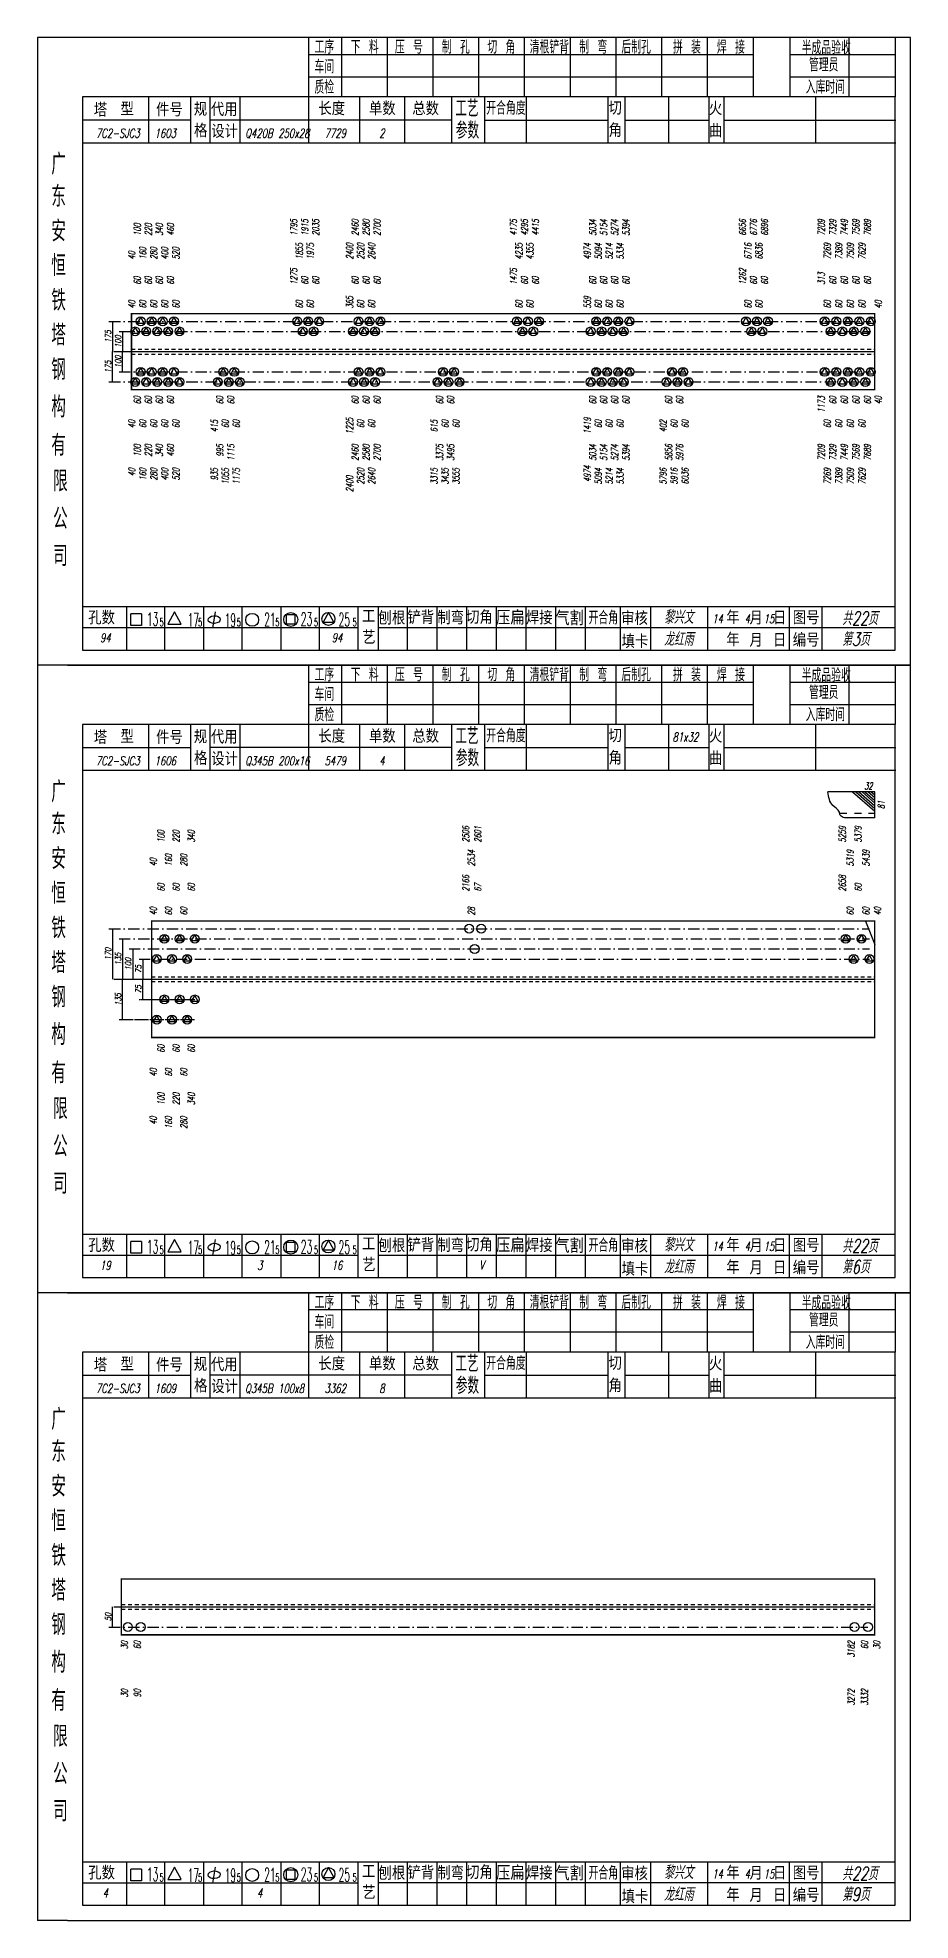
# Model space of a CAD drawing. Header units: millimetres. Extents: x -1378 to 644, y -1773 to 1979.
# Drawn here: x -247 to 46, y 1135 to 1768 of the extents above; entities that cross this region are included whole.
import ezdxf
from ezdxf.enums import TextEntityAlignment as Align

# ---------------------------------------------------------------- set-up
doc = ezdxf.new("R2010")
doc.units = ezdxf.units.MM
doc.linetypes.add('LPY8', pattern=[0.009, 0.005, -0.004])
doc.linetypes.add('LPY9', pattern=[0.025, 0.015, -0.005, 0, -0.005])
for name, color, linetype in [('1', 7, 'Continuous'), ('2', 7, 'Continuous'), ('21', 7, 'Continuous')]:
    doc.layers.add(name, color=color, linetype=linetype)
doc.styles.add('hz', font='txt.shx', dxfattribs={"width": 0.7, "oblique": 12, "bigfont": 'hztxt.shx'})

# ---------------------------------------------------------------- blocks, each defined once
blk = doc.blocks.new('xytfsc')
at = {"color": 243}
for p, q in [((-0.0818, 0.17567), (-0.0818, -0.0355)), ((0.212, 0.17567), (-0.0818, 0.17567)), ((0.00934, 0.17567), (0.00934, 0.15571)), ((0.02044, 0.17567), (0.02044, 0.15571)), ((0.03584, 0.17567), (0.03584, 0.15571)), ((0.05124, 0.17567), (0.05124, 0.15571)), ((0.06664, 0.17567), (0.06664, 0.15571)), ((0.08204, 0.17567), (0.08204, 0.15571)), ((0.09744, 0.17567), (0.09744, 0.15571)), ((0.11284, 0.17567), (0.11284, 0.15571)), ((0.12824, 0.17567), (0.12824, 0.15571)), ((0.14364, 0.17567), (0.14364, 0.15571)), ((0.15904, 0.17567), (0.15904, 0.15571)), ((0.15904, 0.17567), (0.15904, 0.15571)), ((0.17139, 0.17567), (0.17139, 0.1557)), ((0.19125, 0.17567), (0.19125, 0.1557)), ((0.20692, 0.17567), (0.20692, 0.1557)), ((0.212, 0.1457), (0.212, 0.17567)), ((0.15904, 0.16991), (0.00934, 0.16991)), ((0.20692, 0.16991), (0.17139, 0.16991)), ((0.15904, 0.16238), (0.00934, 0.16238)), ((0.20692, 0.16238), (0.17139, 0.16238)), ((-0.0667, 0.1557), (-0.0667, -0.03042)), ((0.20692, 0.1557), (-0.0667, 0.1557)), ((-0.04446, 0.15571), (-0.04446, 0.14021)), ((-0.01376, 0.15577), (-0.01376, 0.14027)), ((0.00934, 0.15571), (0.00934, 0.14021)), ((0.02657, 0.1558), (0.02657, 0.1403)), ((0.0417, 0.1558), (0.0417, 0.1403)), ((0.05749, 0.1557), (0.05749, 0.1402)), ((0.06861, 0.1557), (0.06861, 0.1402)), ((0.08265, 0.1557), (0.08265, 0.1402)), ((0.1101, 0.1557), (0.1101, 0.1402)), ((0.11589, 0.1557), (0.11589, 0.1402)), ((0.13059, 0.1557), (0.13059, 0.1402)), ((0.14414, 0.1557), (0.14414, 0.1402)), ((0.14915, 0.1557), (0.14915, 0.1402)), ((0.18007, 0.1557), (0.18007, 0.1402)), ((0.20692, -0.03042), (0.20692, 0.1557)), ((-0.03023, 0.14789), (-0.0667, 0.14789)), ((0.05749, 0.14795), (-0.02369, 0.14795)), ((0.06861, 0.14795), (0.1101, 0.14795)), ((0.11589, 0.14795), (0.14414, 0.14795)), ((0.14915, 0.14795), (0.2071, 0.14795)), ((0.2071, 0.1402), (-0.0667, 0.1402)), ((0.212, -0.0355), (0.212, 0.1457)), ((-0.0667, -0.0158), (0.20692, -0.0158)), ((-0.05193, -0.0158), (-0.05193, -0.03042)), ((-0.05048, -0.02216), (-0.05048, -0.01823)), ((-0.04687, -0.01823), (-0.05048, -0.01823)), ((-0.04687, -0.01823), (-0.04687, -0.02216)), ((-0.03893, -0.03042), (-0.03893, -0.0158)), ((-0.03572, -0.0176), (-0.03801, -0.0217)), ((-0.03347, -0.02167), (-0.03572, -0.0176)), ((-0.02593, -0.0158), (-0.02593, -0.03042)), ((-0.02201, -0.0176), (-0.02294, -0.02301)), ((-0.01293, -0.03042), (-0.01293, -0.0158)), ((0.00007, -0.0158), (0.00007, -0.03042)), ((0.00483, -0.01861), (0.00194, -0.01861)), ((0.00194, -0.02176), (0.00194, -0.01861)), ((0.00483, -0.01861), (0.00483, -0.02176)), ((0.01307, -0.03028), (0.01307, -0.0158)), ((0.01611, -0.01776), (0.01429, -0.02104)), ((0.01792, -0.02102), (0.01611, -0.01776)), ((0.04269, -0.03037), (0.04269, -0.0157)), ((0.05269, -0.03037), (0.05269, -0.0157)), ((0.06269, -0.03037), (0.06269, -0.0157)), ((0.07269, -0.03037), (0.07269, -0.0157)), ((0.08269, -0.03037), (0.08269, -0.0157)), ((0.09269, -0.03037), (0.09269, -0.0157)), ((0.10269, -0.03037), (0.10269, -0.0157)), ((0.1144, -0.03054), (0.1144, -0.01587)), ((0.12461, -0.03053), (0.12461, -0.01587)), ((0.14378, -0.03042), (0.14378, -0.01576)), ((0.17132, -0.03045), (0.17132, -0.01578)), ((0.18234, -0.03043), (0.18234, -0.01576)), ((0.02607, -0.02298), (-0.0667, -0.02298)), ((-0.04687, -0.02216), (-0.05048, -0.02216)), ((-0.038, -0.02172), (-0.03348, -0.02172)), ((0.00483, -0.02176), (0.00194, -0.02176)), ((0.01431, -0.02109), (0.01795, -0.02108)), ((0.03294, -0.02282), (0.20692, -0.02282)), ((-0.0667, -0.03042), (0.20692, -0.03042)), ((-0.0718, -0.0355), (-0.0818, -0.0355)), ((-0.0718, -0.0355), (0.212, -0.0355))]:
    blk.add_line(p, q, dxfattribs=at)
at = {"color": 25}
for p, q in [((-0.03023, 0.14014), (-0.03023, 0.15564)), ((-0.0237, 0.14025), (-0.0237, 0.15575)), ((0.02607, -0.03028), (0.02607, -0.01568)), ((0.03298, -0.03049), (0.03298, -0.01589))]:
    blk.add_line(p, q, dxfattribs=at)
at = {"color": 243}
for centre, radius in [((-0.00958, -0.02025), 0.00218), ((0.00341, -0.02014), 0.00237), ((0.0161, -0.01993), 0.00218)]:
    blk.add_circle(centre, radius, dxfattribs=at)
blk.add_ellipse((-0.02237, -0.02016), major_axis=(-0.00206, -0.00014), ratio=0.631198, dxfattribs=at)
at = {"color": 243, "style": 'hz'}
for s, height, width, p in [('工序', 0.0045, 0.7, (0.01141, 0.17026)), ('下 料', 0.0045, 0.7, (0.0236, 0.17026)), ('压 号', 0.0045, 0.7, (0.03845, 0.17026)), ('制 孔', 0.0045, 0.7, (0.05426, 0.17026)), ('切 角', 0.0045, 0.7, (0.0696, 0.17026)), ('清根铲背 ', 0.0045, 0.7, (0.08385, 0.17026)), (' 制 弯', 0.0045, 0.7, (0.09772, 0.17026)), (' 后制孔', 0.0045, 0.7, (0.11191, 0.17026)), ('拼 装', 0.0045, 0.7, (0.13207, 0.17026)), (' 焊 接', 0.0045, 0.7, (0.14407, 0.17026)), ('半成品验收', 0.0045, 0.7, (0.17541, 0.17009)), ('车间', 0.0045, 0.7, (0.01141, 0.16365)), ('管理员', 0.0045, 0.7, (0.17787, 0.16428)), ('质检', 0.0045, 0.7, (0.01141, 0.15676)), ('入库时间', 0.0045, 0.7, (0.17677, 0.15681)), ('工艺', 0.0056, 0.7, (0.0588, 0.14906)), ('开合角度', 0.0045, 0.7, (0.06923, 0.14974)), ('参数', 0.0056, 0.7, (0.05897, 0.14164)), ('广', 0.007, 0.7, (-0.0772, 0.1296)), ('东', 0.007, 0.7, (-0.0772, 0.11874)), ('安', 0.007, 0.7, (-0.0772, 0.10709)), ('恒', 0.007, 0.7, (-0.0772, 0.09543)), ('铁', 0.007, 0.7, (-0.0772, 0.08376)), ('塔', 0.007, 0.7, (-0.0772, 0.07209)), ('钢', 0.007, 0.7, (-0.0772, 0.06049)), ('构', 0.007, 0.7, (-0.0772, 0.04788)), ('有', 0.007, 0.7, (-0.0772, 0.035)), ('限', 0.007, 0.7, (-0.07659, 0.02293)), ('公', 0.007, 0.7, (-0.07659, 0.01032)), ('司', 0.007, 0.7, (-0.07659, -0.00223)), ('13', 0.0045, 0.5, (-0.04503, -0.02227)), ('17', 0.0045, 0.5, (-0.0313, -0.02254)), ('19', 0.0045, 0.5, (-0.01885, -0.0226)), ('21', 0.0045, 0.5, (-0.00553, -0.02238)), ('23', 0.0045, 0.5, (0.00679, -0.02228)), ('25', 0.0045, 0.5, (0.01952, -0.02242)), ('开合角', 0.0045, 0.7, (0.10368, -0.02179)), ('5', 0.00269, 0.6, (-0.04077, -0.02242)), ('5', 0.00269, 0.6, (-0.02777, -0.02242)), ('5', 0.00269, 0.6, (-0.01477, -0.02242)), ('5', 0.00269, 0.6, (-0.00177, -0.02242)), ('5', 0.00269, 0.6, (0.01123, -0.02242)), ('5', 0.00269, 0.6, (0.02423, -0.02242))]:
    blk.add_text(s, height=height, dxfattribs=dict(at, width=width)).set_placement(p)
for s, height, p in [('塔', 0.0045, (-0.06291, 0.14913)), ('型', 0.0045, (-0.0539, 0.14943)), ('单数', 0.0045, (0.02972, 0.14955)), ('总数', 0.0045, (0.04431, 0.14954)), ('孔数', 0.0045, (-0.06478, -0.02179)), ('压扁', 0.0048, (0.07253, -0.02192)), ('气割', 0.0048, (0.09248, -0.0221)), ('图号', 0.0045, (0.1724, -0.0218)), ('编号', 0.0045, (0.1724, -0.0293))]:
    blk.add_text(s, height=height, dxfattribs=at).set_placement(p)
at = {"color": 25, "style": 'hz'}
for s, p in [('件号', (-0.04194, 0.14917)), ('规', (-0.02923, 0.14934)), ('代用', (-0.02348, 0.14927)), ('长度', (0.01268, 0.14955)), ('切', (0.11039, 0.14973)), ('火', (0.14418, 0.14957)), ('格', (-0.02915, 0.14213)), ('设计', (-0.02335, 0.14189)), ('角', (0.11039, 0.14223)), ('曲', (0.14418, 0.14207)), ('工', (0.02741, -0.02128)), ('刨根', (0.03296, -0.02187)), ('铲背', (0.04269, -0.02169)), ('制弯', (0.05274, -0.02179)), ('切角', (0.06243, -0.02161)), ('焊接', (0.08256, -0.02181)), ('审核', (0.11462, -0.022)), ('年', (0.15005, -0.0217)), ('月', (0.15785, -0.02184)), ('日', (0.16576, -0.02182)), ('艺', (0.02749, -0.02838)), ('填卡', (0.1148, -0.02977)), ('年', (0.15005, -0.02918)), ('月', (0.15785, -0.02932)), ('日', (0.16576, -0.0293))]:
    blk.add_text(s, height=0.0045, dxfattribs=at).set_placement(p)
blk = doc.blocks.new('li8')
at = {"layer": '21', "color": 7, "linetype": 'LPY8'}
blk.add_line((0, 0), (1, 0), dxfattribs=at)
blk = doc.blocks.new('do')
at = {"color": 211}
for p, q in [((-0.72, -0.41), (0, 0.83)), ((0, 0.83), (0.72, -0.41)), ((-0.72, -0.41), (0.72, -0.41))]:
    blk.add_line(p, q, dxfattribs=at)
blk.add_circle((0, 0), 1, dxfattribs=at)
blk = doc.blocks.new('li9')
at = {"layer": '21', "color": 210, "linetype": 'LPY9'}
blk.add_line((0, 0), (1, 0), dxfattribs=at)
blk = doc.blocks.new('co')
at = {"color": 211}
blk.add_circle((0, 0), 1, dxfattribs=at)
blk = doc.blocks.new('ysw')
at = {"color": 243}
for p, q in [((0.00001, 0.0097), (-0.01749, 0.0097)), ((0.00001, -0.00001), (0.00001, 0.0097)), ((-0.01041, 0.00164), (-0.01311, 0.00164)), ((0, 0), (-0.01126, 0)), ((-0.00489, 0.00164), (-0.00759, 0.00164)), ((0, 0.00165), (-0.00235, 0.00165))]:
    blk.add_line(p, q, dxfattribs=at)
at = {"color": 1}
for p, q in [((-0.00832, 0.0097), (-0.00001, 0.00249)), ((-0.00709, 0.00969), (0.00001, 0.00348)), ((-0.00598, 0.00969), (0.00001, 0.0045)), ((-0.00475, 0.00969), (0.00001, 0.00554)), ((-0.00365, 0.00969), (0.00001, 0.00653)), ((-0.00246, 0.00969), (0.00001, 0.00757)), ((-0.00127, 0.00969), (0.00001, 0.00859))]:
    blk.add_line(p, q, dxfattribs=at)
at = {"color": 243}
blk.add_open_spline([(-0.01126, 0), (-0.01192, 0.00022), (-0.01303, 0.0006), (-0.01315, 0.00304), (-0.01677, 0.00465), (-0.01723, 0.00777), (-0.01749, 0.0097)], degree=3, knots=[0, 0, 0, 0, 0.0026033, 0.00435104, 0.0090985, 0.01666132, 0.01666132, 0.01666132, 0.01666132], dxfattribs=at)

msp = doc.modelspace()

# ---------------------------------------------------------------- linework, layer by layer
at = {"layer": '2', "color": 7}
for p, q in [((-222.1347, 1672.7526), (-222.1347, 1662.5526)), ((-218.7347, 1669.3526), (-218.7347, 1662.5526)), ((-222.1347, 1652.3526), (-222.1347, 1662.5526)), ((-221.7347, 1662.5526), (-155.7347, 1662.5526)), ((-221.7347, 1662.5526), (-155.7347, 1662.5526)), ((-218.7347, 1655.7526), (-218.7347, 1662.5526)), ((-215.7347, 1662.5526), (34.4653, 1662.5526)), ((31.3293, 1470.9526), (34.4653, 1463.0146)), ((-222.1347, 1468.3526), (-222.1347, 1451.3526)), ((-218.7347, 1464.9526), (-218.7347, 1451.3526)), ((-215.3347, 1461.5526), (-215.3347, 1451.3526)), ((-211.9347, 1458.1526), (-211.9347, 1451.3526)), ((-221.7347, 1451.3526), (-148.9347, 1451.3526)), ((-221.7347, 1451.3526), (-148.9347, 1451.3526)), ((-218.7347, 1437.7526), (-218.7347, 1451.3526)), ((-211.9347, 1444.5526), (-211.9347, 1451.3526)), ((-208.9347, 1451.3526), (34.4653, 1451.3526)), ((-222.1347, 1233.3526), (-222.1347, 1240.1526)), ((-221.7347, 1240.1526), (-159.1347, 1240.1526)), ((-219.1347, 1240.1526), (34.4653, 1240.1526))]:
    msp.add_line(p, q, dxfattribs=at)
at = {"layer": '2', "color": 7, "const_width": 0.5}
for points in [[(-215.7347, 1675.3526), (34.4653, 1675.3526), (34.4653, 1649.7526), (-215.7347, 1649.7526)], [(-208.9347, 1470.9526), (34.4653, 1470.9526), (34.4653, 1431.7526), (-208.9347, 1431.7526)], [(-219.1347, 1249.5526), (34.4653, 1249.5526), (34.4653, 1230.7526), (-219.1347, 1230.7526)]]:
    msp.add_lwpolyline(points, close=True, dxfattribs=at)

# ---------------------------------------------------------------- block references
at = {"layer": '1', "color": 7}
for name, p, xscale, yscale, zscale in [('xytfsc', (-165.5347, 1592.5526), 1000, 1000, 1000), ('li9', (-223.3347, 1672.7526), 256.5051364989, 256.5051364989, 256.5051364989), ('do', (-212.6417, 1672.7526), 1.5, 1.5, 1.5), ('do', (-208.9417, 1672.7526), 1.5, 1.5, 1.5), ('do', (-205.2417, 1672.7526), 1.5, 1.5, 1.5), ('do', (-201.4394, 1672.7526), 1.5, 1.5, 1.5), ('do', (-159.952, 1672.7526), 1.5, 1.5, 1.5), ('do', (-156.252, 1672.7526), 1.5, 1.5, 1.5), ('do', (-152.552, 1672.7526), 1.5, 1.5, 1.5), ('do', (-139.3006, 1672.7526), 1.5, 1.5, 1.5), ('do', (-135.6006, 1672.7526), 1.5, 1.5, 1.5), ('do', (-131.9006, 1672.7526), 1.5, 1.5, 1.5), ('do', (-85.9894, 1672.7526), 1.5, 1.5, 1.5), ('do', (-82.2894, 1672.7526), 1.5, 1.5, 1.5), ('do', (-78.5894, 1672.7526), 1.5, 1.5, 1.5), ('do', (-59.3091, 1672.7526), 1.5, 1.5, 1.5), ('do', (-55.6091, 1672.7526), 1.5, 1.5, 1.5), ('do', (-51.9091, 1672.7526), 1.5, 1.5, 1.5), ('do', (-48.1069, 1672.7526), 1.5, 1.5, 1.5), ('do', (-8.8881, 1672.7526), 1.5, 1.5, 1.5), ('do', (-5.1881, 1672.7526), 1.5, 1.5, 1.5), ('do', (-1.4881, 1672.7526), 1.5, 1.5, 1.5), ('do', (17.632, 1672.7526), 1.5, 1.5, 1.5), ('do', (21.5166, 1672.7526), 1.5, 1.5, 1.5), ('do', (25.4012, 1672.7526), 1.5, 1.5, 1.5), ('do', (29.2858, 1672.7526), 1.5, 1.5, 1.5), ('do', (33.1704, 1672.7526), 1.5, 1.5, 1.5), ('li9', (-219.9347, 1669.3526), 253.1051364989, 253.1051364989, 253.1051364989), ('do', (-214.4917, 1669.3526), 1.5, 1.5, 1.5), ('do', (-210.7917, 1669.3526), 1.5, 1.5, 1.5), ('do', (-207.0917, 1669.3526), 1.5, 1.5, 1.5), ('do', (-203.3917, 1669.3526), 1.5, 1.5, 1.5), ('do', (-199.5894, 1669.3526), 1.5, 1.5, 1.5), ('do', (-158.102, 1669.3526), 1.5, 1.5, 1.5), ('do', (-154.402, 1669.3526), 1.5, 1.5, 1.5), ('do', (-141.1506, 1669.3526), 1.5, 1.5, 1.5), ('do', (-137.4506, 1669.3526), 1.5, 1.5, 1.5), ('do', (-133.7506, 1669.3526), 1.5, 1.5, 1.5), ('do', (-84.1394, 1669.3526), 1.5, 1.5, 1.5), ('do', (-80.4394, 1669.3526), 1.5, 1.5, 1.5), ('do', (-61.1591, 1669.3526), 1.5, 1.5, 1.5), ('do', (-57.4591, 1669.3526), 1.5, 1.5, 1.5), ('do', (-53.7591, 1669.3526), 1.5, 1.5, 1.5), ('do', (-50.0591, 1669.3526), 1.5, 1.5, 1.5), ('do', (-7.0381, 1669.3526), 1.5, 1.5, 1.5), ('do', (-3.3381, 1669.3526), 1.5, 1.5, 1.5), ('do', (19.6666, 1669.3526), 1.5, 1.5, 1.5), ('do', (23.5512, 1669.3526), 1.5, 1.5, 1.5), ('do', (27.4358, 1669.3526), 1.5, 1.5, 1.5), ('do', (31.3204, 1669.3526), 1.5, 1.5, 1.5), ('li9', (-219.9347, 1655.7526), 253.1051364989, 253.1051364989, 253.1051364989), ('do', (-214.4917, 1652.3526), 1.5, 1.5, 1.5), ('do', (-212.6417, 1655.7526), 1.5, 1.5, 1.5), ('do', (-210.7917, 1652.3526), 1.5, 1.5, 1.5), ('do', (-208.9417, 1655.7526), 1.5, 1.5, 1.5), ('do', (-207.0917, 1652.3526), 1.5, 1.5, 1.5), ('do', (-205.2417, 1655.7526), 1.5, 1.5, 1.5), ('do', (-203.3917, 1652.3526), 1.5, 1.5, 1.5), ('do', (-201.4394, 1655.7526), 1.5, 1.5, 1.5), ('do', (-199.5894, 1652.3526), 1.5, 1.5, 1.5), ('do', (-186.678, 1652.3526), 1.5, 1.5, 1.5), ('do', (-184.828, 1655.7526), 1.5, 1.5, 1.5), ('do', (-182.978, 1652.3526), 1.5, 1.5, 1.5), ('do', (-181.128, 1655.7526), 1.5, 1.5, 1.5), ('do', (-179.278, 1652.3526), 1.5, 1.5, 1.5), ('do', (-141.1506, 1652.3526), 1.5, 1.5, 1.5), ('do', (-139.3006, 1655.7526), 1.5, 1.5, 1.5), ('do', (-137.4506, 1652.3526), 1.5, 1.5, 1.5), ('do', (-135.6006, 1655.7526), 1.5, 1.5, 1.5), ('do', (-133.7506, 1652.3526), 1.5, 1.5, 1.5), ('do', (-131.9006, 1655.7526), 1.5, 1.5, 1.5), ('do', (-112.7154, 1652.3526), 1.5, 1.5, 1.5), ('do', (-110.8654, 1655.7526), 1.5, 1.5, 1.5), ('do', (-109.0154, 1652.3526), 1.5, 1.5, 1.5), ('do', (-107.1654, 1655.7526), 1.5, 1.5, 1.5), ('do', (-105.3154, 1652.3526), 1.5, 1.5, 1.5), ('do', (-61.1591, 1652.3526), 1.5, 1.5, 1.5), ('do', (-59.3091, 1655.7526), 1.5, 1.5, 1.5), ('do', (-57.4591, 1652.3526), 1.5, 1.5, 1.5), ('do', (-55.6091, 1655.7526), 1.5, 1.5, 1.5), ('do', (-53.7591, 1652.3526), 1.5, 1.5, 1.5), ('do', (-51.9091, 1655.7526), 1.5, 1.5, 1.5), ('do', (-50.0591, 1652.3526), 1.5, 1.5, 1.5), ('do', (-48.1069, 1655.7526), 1.5, 1.5, 1.5), ('do', (-35.614, 1652.3526), 1.5, 1.5, 1.5), ('do', (-33.764, 1655.7526), 1.5, 1.5, 1.5), ('do', (-31.914, 1652.3526), 1.5, 1.5, 1.5), ('do', (-30.064, 1655.7526), 1.5, 1.5, 1.5), ('do', (-28.214, 1652.3526), 1.5, 1.5, 1.5), ('do', (17.632, 1655.7526), 1.5, 1.5, 1.5), ('do', (19.6666, 1652.3526), 1.5, 1.5, 1.5), ('do', (21.5166, 1655.7526), 1.5, 1.5, 1.5), ('do', (23.5512, 1652.3526), 1.5, 1.5, 1.5), ('do', (25.4012, 1655.7526), 1.5, 1.5, 1.5), ('do', (27.4358, 1652.3526), 1.5, 1.5, 1.5), ('do', (29.2858, 1655.7526), 1.5, 1.5, 1.5), ('do', (31.3204, 1652.3526), 1.5, 1.5, 1.5), ('do', (33.1704, 1655.7526), 1.5, 1.5, 1.5), ('li9', (-223.3347, 1652.3526), 256.5051364989, 256.5051364989, 256.5051364989), ('xytfsc', (-165.5347, 1381.3526), 1000, 1000, 1000), ('ysw', (34.4653, 1505.6526), 900, 900, 900), ('li9', (-223.3347, 1468.3526), 256.023033400256, 256.023033400256, 256.023033400256), ('li9', (-219.9347, 1464.9526), 252.623033400256, 252.623033400256, 252.623033400256), ('do', (-204.67, 1464.9526), 1.5, 1.5, 1.5), ('do', (-199.5524, 1464.9526), 1.5, 1.5, 1.5), ('do', (-194.4347, 1464.9526), 1.5, 1.5, 1.5), ('co', (-102.0609, 1468.3526), 1.5, 1.5, 1.5), ('co', (-98.0094, 1468.3526), 1.5, 1.5, 1.5), ('do', (24.6919, 1464.9526), 1.5, 1.5, 1.5), ('do', (30.0228, 1464.9526), 1.5, 1.5, 1.5), ('li9', (-216.5347, 1461.5526), 249.223033400256, 249.223033400256, 249.223033400256), ('li9', (-213.1347, 1458.1526), 245.823033400256, 245.823033400256, 245.823033400256), ('do', (-207.2288, 1458.1526), 1.5, 1.5, 1.5), ('do', (-202.1112, 1458.1526), 1.5, 1.5, 1.5), ('do', (-196.9935, 1458.1526), 1.5, 1.5, 1.5), ('co', (-100.2109, 1461.5526), 1.5, 1.5, 1.5), ('do', (27.3574, 1458.1526), 1.5, 1.5, 1.5), ('do', (32.6883, 1458.1526), 1.5, 1.5, 1.5), ('li9', (-213.1347, 1444.5526), 18.700047453915, 18.700047453915, 18.700047453915), ('do', (-204.67, 1444.5526), 1.5, 1.5, 1.5), ('do', (-199.5524, 1444.5526), 1.5, 1.5, 1.5), ('do', (-194.4347, 1444.5526), 1.5, 1.5, 1.5), ('do', (-207.2288, 1437.7526), 1.5, 1.5, 1.5), ('do', (-202.1112, 1437.7526), 1.5, 1.5, 1.5), ('do', (-196.9935, 1437.7526), 1.5, 1.5, 1.5), ('li9', (-219.9347, 1437.7526), 25.500047453915, 25.500047453915, 25.500047453915), ('xytfsc', (-165.5347, 1170.1526), 1000, 1000, 1000), ('li9', (-223.3347, 1233.3526), 255.537061273052, 255.537061273052, 255.537061273052), ('co', (-216.9623, 1233.3526), 1.5, 1.5, 1.5), ('co', (-212.6175, 1233.3526), 1.5, 1.5, 1.5), ('co', (27.6764, 1233.3526), 1.5, 1.5, 1.5), ('co', (32.2023, 1233.3526), 1.5, 1.5, 1.5)]:
    msp.add_blockref(name, p, dxfattribs=dict(at, xscale=xscale, yscale=yscale, zscale=zscale))
at = {"layer": '2', "color": 7}
for p, xscale, yscale, zscale in [((-215.7347, 1663.3526), 250.2, 250.2, 250.2), ((-215.7347, 1661.7526), 250.2, 250.2, 250.2), ((-208.9347, 1452.1526), 243.4, 243.4, 243.4), ((-208.9347, 1450.5526), 243.4, 243.4, 243.4), ((-219.1347, 1240.9526), 253.6, 253.6, 253.6), ((-219.1347, 1239.3526), 253.6, 253.6, 253.6)]:
    msp.add_blockref('li8', p, dxfattribs=dict(at, xscale=xscale, yscale=yscale, zscale=zscale))

# ---------------------------------------------------------------- texts
at = {"layer": '1', "color": 6, "style": 'hz', "oblique": 12, "width": 0.7}
for s, p in [('7C2-SJC3', (-220.3347, 1734.5526)), ('1603', (-204.3347, 1734.5526)), ('Q420B 250x28', (-166.6347, 1734.5526)), ('7729', (-147.1347, 1734.5526)), ('2', (-131.4347, 1734.5526))]:
    msp.add_text(s, height=3, dxfattribs=at).set_placement(p, align=Align.CENTER)
at = {"layer": '1', "color": 7, "style": 'hz', "oblique": 12, "width": 0.7}
for s, p in [('100', (-212.6417, 1701.5526)), ('220', (-208.9417, 1701.5526)), ('340', (-205.2417, 1701.5526)), ('460', (-201.4394, 1701.5526)), ('1795', (-159.952, 1701.5526)), ('1915', (-156.252, 1701.5526)), ('2035', (-152.552, 1701.5526)), ('2460', (-139.3006, 1701.5526)), ('2580', (-135.6006, 1701.5526)), ('2700', (-131.9006, 1701.5526)), ('4175', (-85.9894, 1701.5526)), ('4295', (-82.2894, 1701.5526)), ('4415', (-78.5894, 1701.5526)), ('5034', (-59.3091, 1701.5526)), ('5154', (-55.6091, 1701.5526)), ('5274', (-51.9091, 1701.5526)), ('5394', (-48.1069, 1701.5526)), ('6656', (-8.8881, 1701.5526)), ('6776', (-5.1881, 1701.5526)), ('6896', (-1.4881, 1701.5526)), ('7209', (17.632, 1701.5526)), ('7329', (21.5166, 1701.5526)), ('7449', (25.4012, 1701.5526)), ('7569', (29.2858, 1701.5526)), ('7689', (33.1704, 1701.5526)), ('1855', (-158.102, 1693.5526)), ('1975', (-154.402, 1693.5526)), ('2400', (-141.1506, 1693.5526)), ('2520', (-137.4506, 1693.5526)), ('2640', (-133.7506, 1693.5526)), ('4235', (-84.1394, 1693.5526)), ('4355', (-80.4394, 1693.5526)), ('4974', (-61.1591, 1693.5526)), ('5094', (-57.4591, 1693.5526)), ('5214', (-53.7591, 1693.5526)), ('5334', (-50.0591, 1693.5526)), ('6716', (-7.0381, 1693.5526)), ('6836', (-3.3381, 1693.5526)), ('7269', (19.6666, 1693.5526)), ('7389', (23.5512, 1693.5526)), ('7509', (27.4358, 1693.5526)), ('7629', (31.3204, 1693.5526)), ('40', (-214.4917, 1693.5526)), ('160', (-210.7917, 1693.5526)), ('280', (-207.0917, 1693.5526)), ('400', (-203.3917, 1693.5526)), ('520', (-199.5894, 1693.5526)), ('60', (-212.6417, 1685.0526)), ('60', (-208.9417, 1685.0526)), ('60', (-205.2417, 1685.0526)), ('60', (-201.4394, 1685.0526)), ('1275', (-159.952, 1685.0526)), ('60', (-156.252, 1685.0526)), ('60', (-152.552, 1685.0526)), ('60', (-139.3006, 1685.0526)), ('60', (-135.6006, 1685.0526)), ('60', (-131.9006, 1685.0526)), ('1475', (-85.9894, 1685.0526)), ('60', (-82.2894, 1685.0526)), ('60', (-78.5894, 1685.0526)), ('60', (-59.3091, 1685.0526)), ('60', (-55.6091, 1685.0526)), ('60', (-51.9091, 1685.0526)), ('60', (-48.1069, 1685.0526)), ('1262', (-8.8881, 1685.0526)), ('60', (-5.1881, 1685.0526)), ('60', (-1.4881, 1685.0526)), ('313', (17.632, 1685.0526)), ('60', (21.5166, 1685.0526)), ('60', (25.4012, 1685.0526)), ('60', (29.2858, 1685.0526)), ('60', (33.1704, 1685.0526)), ('40', (-214.4917, 1677.0526)), ('60', (-210.7917, 1677.0526)), ('60', (-207.0917, 1677.0526)), ('60', (-203.3917, 1677.0526)), ('60', (-199.5894, 1677.0526)), ('60', (-158.102, 1677.0526)), ('60', (-154.402, 1677.0526)), ('365', (-141.1506, 1677.0526)), ('60', (-137.4506, 1677.0526)), ('60', (-133.7506, 1677.0526)), ('60', (-84.1394, 1677.0526)), ('60', (-80.4394, 1677.0526)), ('559', (-61.1591, 1677.0526)), ('60', (-57.4591, 1677.0526)), ('60', (-53.7591, 1677.0526)), ('60', (-50.0591, 1677.0526)), ('60', (-7.0381, 1677.0526)), ('60', (-3.3381, 1677.0526)), ('60', (19.6666, 1677.0526)), ('60', (23.5512, 1677.0526)), ('60', (27.4358, 1677.0526)), ('60', (31.3204, 1677.0526)), ('40', (36.8178, 1677.0526)), ('81', (37.7653, 1508.6526)), ('100', (-204.67, 1497.3526)), ('220', (-199.5524, 1497.3526)), ('340', (-194.4347, 1497.3526)), ('2506', (-102.0609, 1497.3526)), ('2601', (-98.0094, 1497.3526)), ('5259', (24.6919, 1497.3526)), ('5379', (30.0228, 1497.3526)), ('40', (-207.2288, 1489.3526)), ('160', (-202.1112, 1489.3526)), ('280', (-196.9935, 1489.3526)), ('2534', (-100.2109, 1489.3526)), ('5319', (27.3574, 1489.3526)), ('5439', (32.6883, 1489.3526)), ('60', (-204.67, 1480.8526)), ('60', (-199.5524, 1480.8526)), ('60', (-194.4347, 1480.8526)), ('2166', (-102.0609, 1480.8526)), ('67', (-98.0094, 1480.8526)), ('2658', (24.6919, 1480.8526)), ('60', (30.0228, 1480.8526)), ('40', (-207.2288, 1472.8526)), ('60', (-202.1112, 1472.8526)), ('60', (-196.9935, 1472.8526)), ('28', (-100.2109, 1472.8526)), ('60', (27.3574, 1472.8526)), ('60', (32.6883, 1472.8526)), ('40', (36.5768, 1472.8526))]:
    msp.add_text(s, height=2.3, rotation=90, dxfattribs=at).set_placement(p)
for s, p in [('60', (-212.6417, 1647.5526)), ('60', (-208.9417, 1647.5526)), ('60', (-205.2417, 1647.5526)), ('60', (-201.4394, 1647.5526)), ('60', (-184.828, 1647.5526)), ('60', (-181.128, 1647.5526)), ('60', (-139.3006, 1647.5526)), ('60', (-135.6006, 1647.5526)), ('60', (-131.9006, 1647.5526)), ('60', (-110.8654, 1647.5526)), ('60', (-107.1654, 1647.5526)), ('60', (-59.3091, 1647.5526)), ('60', (-55.6091, 1647.5526)), ('60', (-51.9091, 1647.5526)), ('60', (-48.1069, 1647.5526)), ('60', (-33.764, 1647.5526)), ('60', (-30.064, 1647.5526)), ('1173', (17.632, 1647.5526)), ('60', (21.5166, 1647.5526)), ('60', (25.4012, 1647.5526)), ('60', (29.2858, 1647.5526)), ('60', (33.1704, 1647.5526)), ('40', (36.8178, 1647.5526)), ('40', (-214.4917, 1639.5526)), ('60', (-210.7917, 1639.5526)), ('60', (-207.0917, 1639.5526)), ('60', (-203.3917, 1639.5526)), ('60', (-199.5894, 1639.5526)), ('415', (-186.678, 1639.5526)), ('60', (-182.978, 1639.5526)), ('60', (-179.278, 1639.5526)), ('1225', (-141.1506, 1640.2634)), ('60', (-137.4506, 1639.5526)), ('60', (-133.7506, 1639.5526)), ('615', (-112.7154, 1639.5526)), ('60', (-109.0154, 1639.5526)), ('60', (-105.3154, 1639.5526)), ('1419', (-61.1591, 1640.3819)), ('60', (-57.4591, 1639.5526)), ('60', (-53.7591, 1639.5526)), ('60', (-50.0591, 1639.5526)), ('402', (-35.614, 1639.5526)), ('60', (-31.914, 1639.5526)), ('60', (-28.214, 1639.5526)), ('60', (19.6666, 1639.5526)), ('60', (23.5512, 1639.5526)), ('60', (27.4358, 1639.5526)), ('60', (31.3204, 1639.5526)), ('100', (-212.6417, 1631.3526)), ('220', (-208.9417, 1631.3526)), ('340', (-205.2417, 1631.3526)), ('460', (-201.4394, 1631.3526)), ('995', (-184.828, 1631.3526)), ('1115', (-181.128, 1631.3526)), ('2460', (-139.3006, 1631.3526)), ('2580', (-135.6006, 1631.3526)), ('2700', (-131.9006, 1631.3526)), ('3375', (-110.8654, 1631.3526)), ('3495', (-107.1654, 1631.3526)), ('5034', (-59.3091, 1631.3526)), ('5154', (-55.6091, 1631.3526)), ('5274', (-51.9091, 1631.3526)), ('5394', (-48.1069, 1631.3526)), ('5856', (-33.764, 1631.3526)), ('5976', (-30.064, 1631.3526)), ('7209', (17.632, 1631.3526)), ('7329', (21.5166, 1631.3526)), ('7449', (25.4012, 1631.3526)), ('7569', (29.2858, 1631.3526)), ('7689', (33.1704, 1631.3526)), ('40', (-214.4917, 1623.3526)), ('160', (-210.7917, 1623.3526)), ('280', (-207.0917, 1623.3526)), ('400', (-203.3917, 1623.3526)), ('520', (-199.5894, 1623.3526)), ('935', (-186.678, 1623.3526)), ('1055', (-182.978, 1623.3526)), ('1175', (-179.278, 1623.3526)), ('2520', (-137.4506, 1623.3526)), ('2640', (-133.7506, 1623.3526)), ('3315', (-112.7154, 1623.3526)), ('3435', (-109.0154, 1623.3526)), ('3555', (-105.3154, 1623.3526)), ('4974', (-61.1591, 1624.1819)), ('5094', (-57.4591, 1623.3526)), ('5214', (-53.7591, 1623.3526)), ('5334', (-50.0591, 1623.3526)), ('5796', (-35.614, 1623.3526)), ('5916', (-31.914, 1623.3526)), ('6036', (-28.214, 1623.3526)), ('7269', (19.6666, 1623.3526)), ('7389', (23.5512, 1623.3526)), ('7509', (27.4358, 1623.3526)), ('7629', (31.3204, 1623.3526)), ('2400', (-141.1506, 1620.8012)), ('60', (-204.67, 1429.3526)), ('60', (-199.5524, 1429.3526)), ('60', (-194.4347, 1429.3526)), ('40', (-207.2288, 1421.3526)), ('60', (-202.1112, 1421.3526)), ('60', (-196.9935, 1421.3526)), ('100', (-204.67, 1413.1526)), ('220', (-199.5524, 1413.1526)), ('340', (-194.4347, 1413.1526)), ('40', (-207.2288, 1405.1526)), ('160', (-202.1112, 1405.1526)), ('280', (-196.9935, 1405.1526)), ('30', (-216.9623, 1228.6526)), ('60', (-212.6175, 1228.6526)), ('3182', (27.6764, 1228.6526)), ('60', (32.2023, 1228.6526)), ('30', (36.3338, 1228.6526)), ('30', (-216.9623, 1212.4526)), ('90', (-212.6175, 1212.4526)), ('3272', (27.6764, 1212.4526)), ('3332', (32.2023, 1212.4526))]:
    msp.add_text(s, height=2.3, rotation=90, dxfattribs=at).set_placement(p, align=Align.RIGHT)
for s, height, p in [('黎兴文', 4.5, (-31.5347, 1570.9526)), ('14', 3, (-18.4347, 1571.1526)), ('4', 3, (-8.4347, 1571.1526)), ('15', 3, (-1.1347, 1571.1526)), ('94', 3, (-224.5347, 1564.7526)), ('94', 3, (-146.5347, 1564.7526)), ('龙红雨', 4.5, (-31.5347, 1563.5526)), ('81x32', 3, (-29.2347, 1531.3526)), ('7C2-SJC3', 3, (-220.3347, 1523.3526)), ('1606', 3, (-204.3347, 1523.3526)), ('Q345B 200x16', 3, (-166.6347, 1523.3526)), ('5479', 3, (-147.1347, 1523.3526)), ('4', 3, (-131.4347, 1523.3526)), ('黎兴文', 4.5, (-31.5347, 1359.7526)), ('14', 3, (-18.4347, 1359.9526)), ('4', 3, (-8.4347, 1359.9526)), ('15', 3, (-1.1347, 1359.9526)), ('19', 3, (-224.5347, 1353.5526)), ('3', 3, (-172.5347, 1353.5526)), ('16', 3, (-146.5347, 1353.5526)), ('V', 3, (-97.8347, 1353.6526)), ('龙红雨', 4.5, (-31.5347, 1352.3526)), ('7C2-SJC3', 3, (-220.3347, 1312.1526)), ('1609', 3, (-204.3347, 1312.1526)), ('Q345B 100x8 ', 3, (-166.6347, 1312.1526)), ('3362', 3, (-147.1347, 1312.1526)), ('8', 3, (-131.4347, 1312.1526)), ('黎兴文', 4.5, (-31.5347, 1148.5526)), ('14', 3, (-18.4347, 1148.7526)), ('4', 3, (-8.4347, 1148.7526)), ('15', 3, (-1.1347, 1148.7526)), ('4', 3, (-224.5347, 1142.3526)), ('4', 3, (-172.5347, 1142.3526)), ('龙红雨', 4.5, (-31.5347, 1141.1526))]:
    msp.add_text(s, height=height, dxfattribs=at).set_placement(p, align=Align.CENTER)
for s, height, p in [('共22页', 4.5, (23.4653, 1570.5526)), ('第3页', 4.5, (23.4653, 1563.5526)), ('32', 2.3, (30.9653, 1515.2526)), ('共22页', 4.5, (23.4653, 1359.3526)), ('第6页', 4.5, (23.4653, 1352.3526)), ('共22页', 4.5, (23.4653, 1148.1526)), ('第9页', 4.5, (23.4653, 1141.1526))]:
    msp.add_text(s, height=height, dxfattribs=at).set_placement(p)
at = {"layer": '2', "color": 7, "style": 'hz', "oblique": 12, "width": 0.7}
for s, p in [('175', (-222.6347, 1667.6526)), ('100', (-219.2347, 1665.9526)), ('100', (-219.2347, 1659.1526)), ('175', (-222.6347, 1657.4526)), ('170', (-222.6347, 1459.8526)), ('135', (-219.2347, 1458.1526)), ('100', (-215.8347, 1456.4526)), ('75', (-212.4347, 1454.7526)), ('135', (-219.2347, 1444.5526)), ('75', (-212.4347, 1447.9526)), ('50', (-222.6347, 1236.7526))]:
    msp.add_text(s, height=2, rotation=90, dxfattribs=at).set_placement(p, align=Align.CENTER)

doc.saveas('drawing.dxf')
